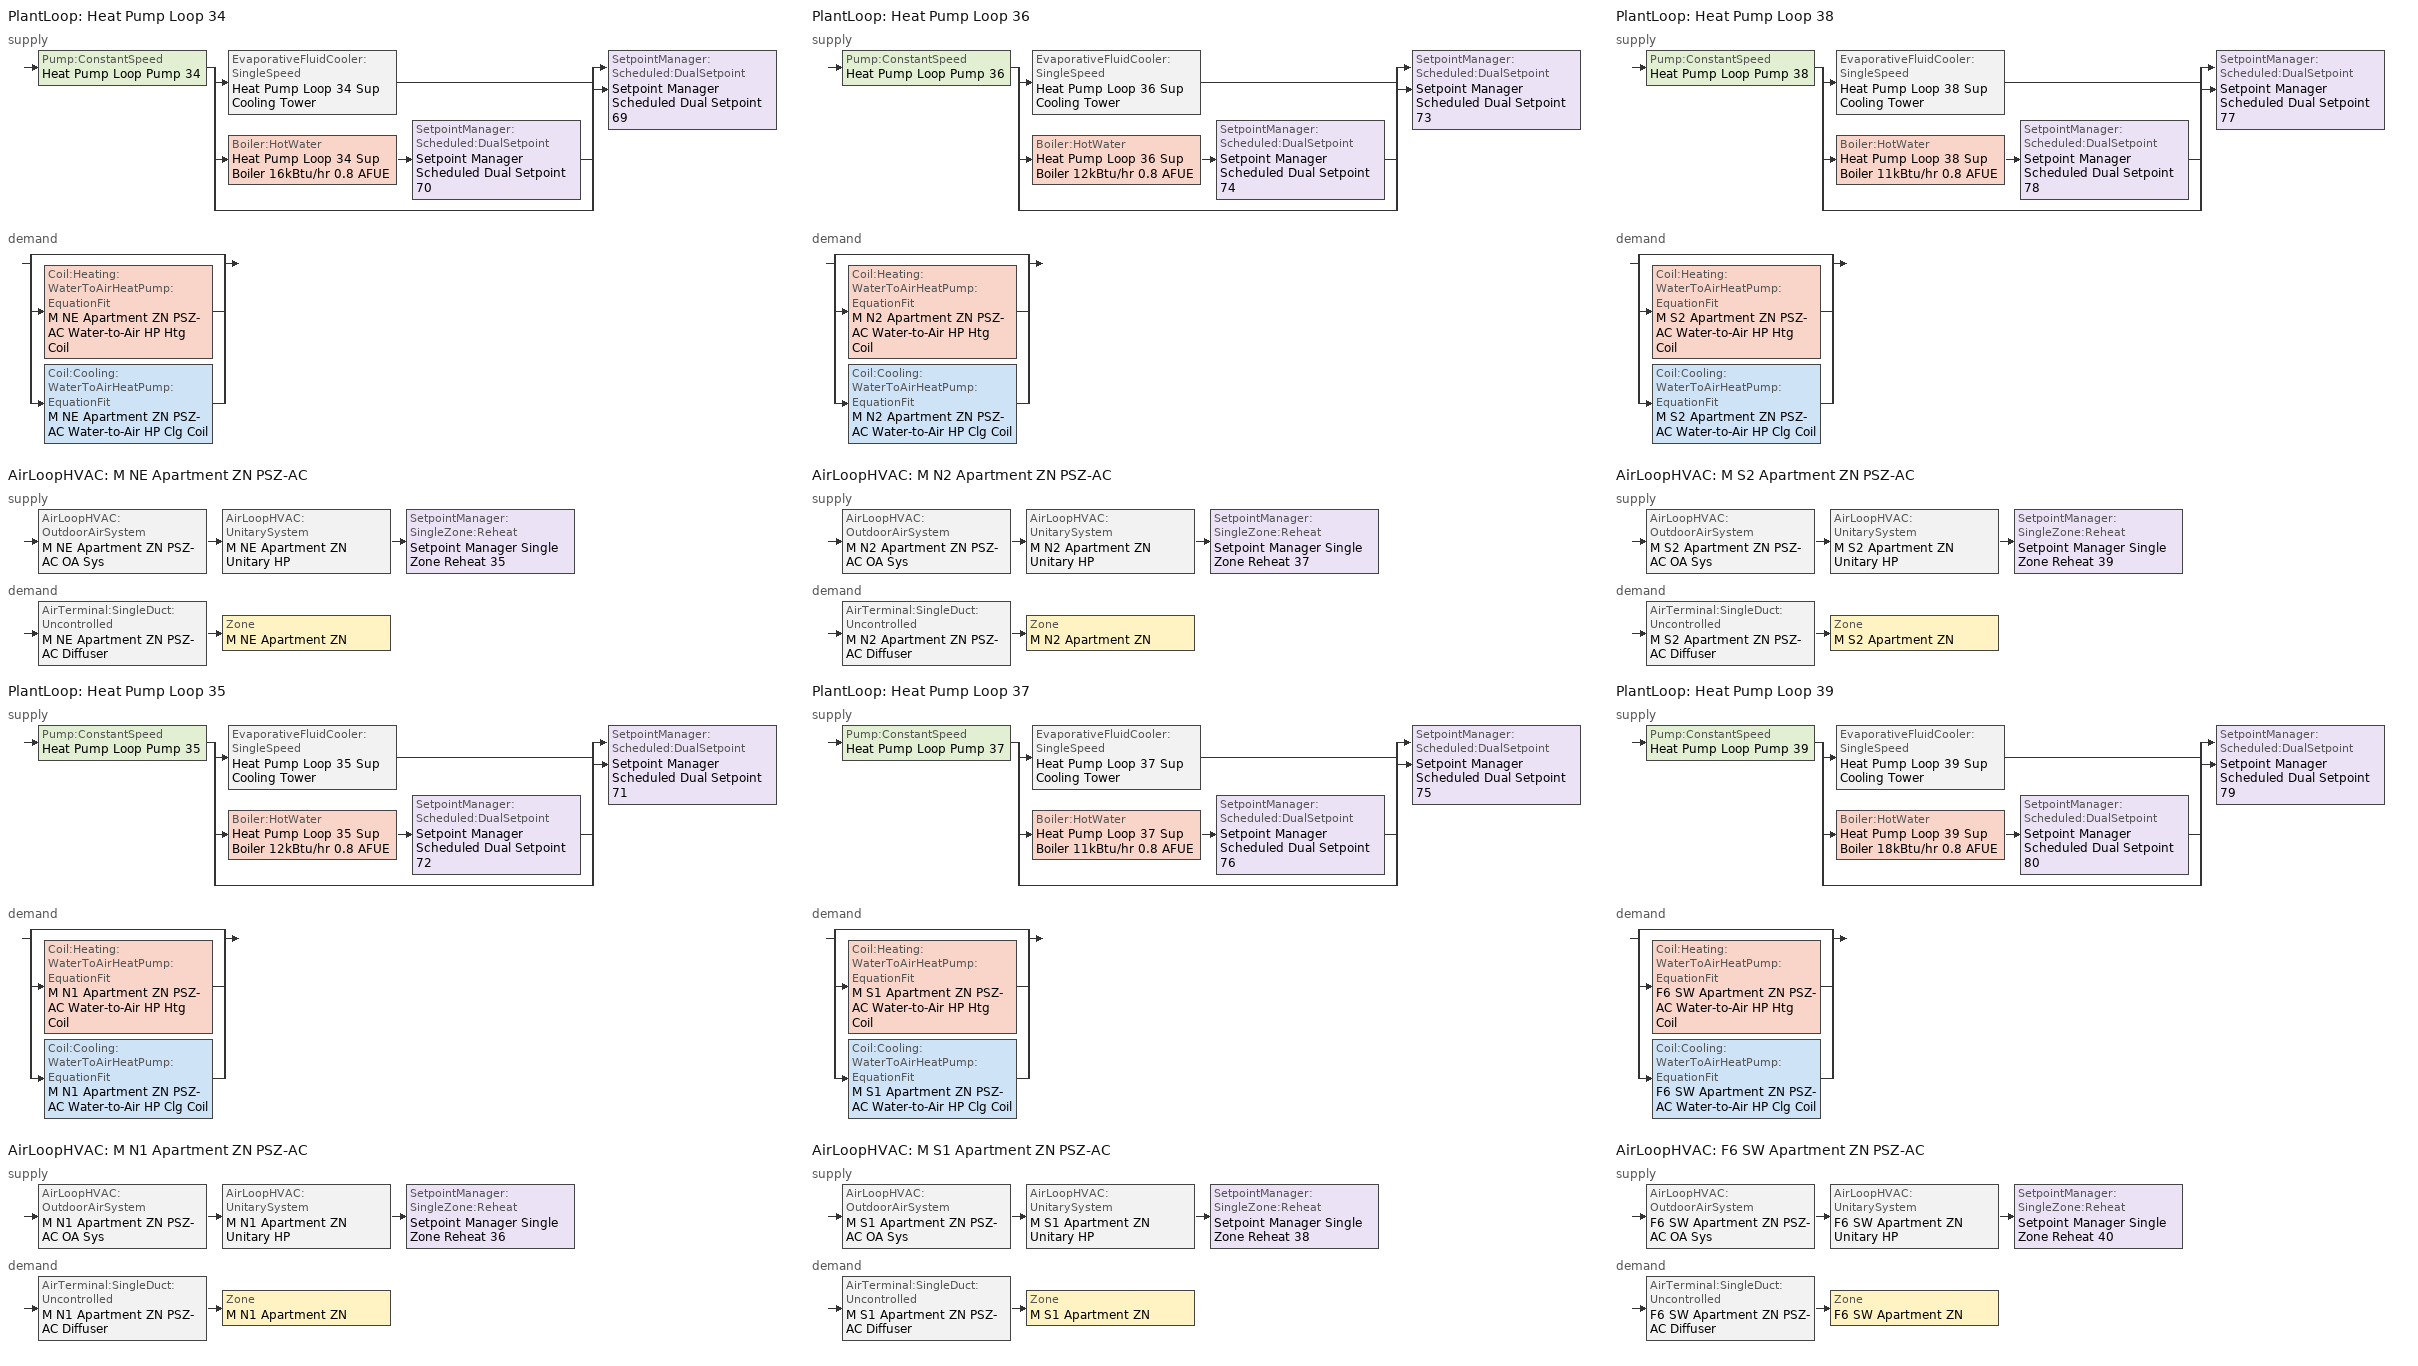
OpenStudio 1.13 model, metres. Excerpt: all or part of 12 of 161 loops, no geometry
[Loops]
PlantLoop 'Heat Pump Loop 34'
 supply: Pump:ConstantSpeed 'Heat Pump Loop Pump 34' > split
  | EvaporativeFluidCooler:SingleSpeed 'Heat Pump Loop 34 Sup Cooling Tower'
  | Boiler:HotWater 'Heat Pump Loop 34 Sup Boiler 16kBtu/hr 0.8 AFUE' > SetpointManager:Scheduled:DualSetpoint 'Setpoint Manager Scheduled Dual Setpoint 70'
  | bypass
  join > SetpointManager:Scheduled:DualSetpoint 'Setpoint Manager Scheduled Dual Setpoint 69'
 demand: split
  | bypass
  | Coil:Heating:WaterToAirHeatPump:EquationFit 'M NE Apartment ZN PSZ-AC Water-to-Air HP Htg Coil'
  | Coil:Cooling:WaterToAirHeatPump:EquationFit 'M NE Apartment ZN PSZ-AC Water-to-Air HP Clg Coil'
AirLoopHVAC 'M NE Apartment ZN PSZ-AC'
 supply: AirLoopHVAC:OutdoorAirSystem 'M NE Apartment ZN PSZ-AC OA Sys' > AirLoopHVAC:UnitarySystem 'M NE Apartment ZN Unitary HP' > SetpointManager:SingleZone:Reheat 'Setpoint Manager Single Zone Reheat 35'
 demand: AirTerminal:SingleDuct:Uncontrolled 'M NE Apartment ZN PSZ-AC Diffuser' > Zone 'M NE Apartment ZN'
PlantLoop 'Heat Pump Loop 35'
 supply: Pump:ConstantSpeed 'Heat Pump Loop Pump 35' > split
  | EvaporativeFluidCooler:SingleSpeed 'Heat Pump Loop 35 Sup Cooling Tower'
  | Boiler:HotWater 'Heat Pump Loop 35 Sup Boiler 12kBtu/hr 0.8 AFUE' > SetpointManager:Scheduled:DualSetpoint 'Setpoint Manager Scheduled Dual Setpoint 72'
  | bypass
  join > SetpointManager:Scheduled:DualSetpoint 'Setpoint Manager Scheduled Dual Setpoint 71'
 demand: split
  | bypass
  | Coil:Heating:WaterToAirHeatPump:EquationFit 'M N1 Apartment ZN PSZ-AC Water-to-Air HP Htg Coil'
  | Coil:Cooling:WaterToAirHeatPump:EquationFit 'M N1 Apartment ZN PSZ-AC Water-to-Air HP Clg Coil'
AirLoopHVAC 'M N1 Apartment ZN PSZ-AC'
 supply: AirLoopHVAC:OutdoorAirSystem 'M N1 Apartment ZN PSZ-AC OA Sys' > AirLoopHVAC:UnitarySystem 'M N1 Apartment ZN Unitary HP' > SetpointManager:SingleZone:Reheat 'Setpoint Manager Single Zone Reheat 36'
 demand: AirTerminal:SingleDuct:Uncontrolled 'M N1 Apartment ZN PSZ-AC Diffuser' > Zone 'M N1 Apartment ZN'
PlantLoop 'Heat Pump Loop 36'
 supply: Pump:ConstantSpeed 'Heat Pump Loop Pump 36' > split
  | EvaporativeFluidCooler:SingleSpeed 'Heat Pump Loop 36 Sup Cooling Tower'
  | Boiler:HotWater 'Heat Pump Loop 36 Sup Boiler 12kBtu/hr 0.8 AFUE' > SetpointManager:Scheduled:DualSetpoint 'Setpoint Manager Scheduled Dual Setpoint 74'
  | bypass
  join > SetpointManager:Scheduled:DualSetpoint 'Setpoint Manager Scheduled Dual Setpoint 73'
 demand: split
  | bypass
  | Coil:Heating:WaterToAirHeatPump:EquationFit 'M N2 Apartment ZN PSZ-AC Water-to-Air HP Htg Coil'
  | Coil:Cooling:WaterToAirHeatPump:EquationFit 'M N2 Apartment ZN PSZ-AC Water-to-Air HP Clg Coil'
AirLoopHVAC 'M N2 Apartment ZN PSZ-AC'
 supply: AirLoopHVAC:OutdoorAirSystem 'M N2 Apartment ZN PSZ-AC OA Sys' > AirLoopHVAC:UnitarySystem 'M N2 Apartment ZN Unitary HP' > SetpointManager:SingleZone:Reheat 'Setpoint Manager Single Zone Reheat 37'
 demand: AirTerminal:SingleDuct:Uncontrolled 'M N2 Apartment ZN PSZ-AC Diffuser' > Zone 'M N2 Apartment ZN'
PlantLoop 'Heat Pump Loop 37'
 supply: Pump:ConstantSpeed 'Heat Pump Loop Pump 37' > split
  | EvaporativeFluidCooler:SingleSpeed 'Heat Pump Loop 37 Sup Cooling Tower'
  | Boiler:HotWater 'Heat Pump Loop 37 Sup Boiler 11kBtu/hr 0.8 AFUE' > SetpointManager:Scheduled:DualSetpoint 'Setpoint Manager Scheduled Dual Setpoint 76'
  | bypass
  join > SetpointManager:Scheduled:DualSetpoint 'Setpoint Manager Scheduled Dual Setpoint 75'
 demand: split
  | bypass
  | Coil:Heating:WaterToAirHeatPump:EquationFit 'M S1 Apartment ZN PSZ-AC Water-to-Air HP Htg Coil'
  | Coil:Cooling:WaterToAirHeatPump:EquationFit 'M S1 Apartment ZN PSZ-AC Water-to-Air HP Clg Coil'
AirLoopHVAC 'M S1 Apartment ZN PSZ-AC'
 supply: AirLoopHVAC:OutdoorAirSystem 'M S1 Apartment ZN PSZ-AC OA Sys' > AirLoopHVAC:UnitarySystem 'M S1 Apartment ZN Unitary HP' > SetpointManager:SingleZone:Reheat 'Setpoint Manager Single Zone Reheat 38'
 demand: AirTerminal:SingleDuct:Uncontrolled 'M S1 Apartment ZN PSZ-AC Diffuser' > Zone 'M S1 Apartment ZN'
PlantLoop 'Heat Pump Loop 38'
 supply: Pump:ConstantSpeed 'Heat Pump Loop Pump 38' > split
  | EvaporativeFluidCooler:SingleSpeed 'Heat Pump Loop 38 Sup Cooling Tower'
  | Boiler:HotWater 'Heat Pump Loop 38 Sup Boiler 11kBtu/hr 0.8 AFUE' > SetpointManager:Scheduled:DualSetpoint 'Setpoint Manager Scheduled Dual Setpoint 78'
  | bypass
  join > SetpointManager:Scheduled:DualSetpoint 'Setpoint Manager Scheduled Dual Setpoint 77'
 demand: split
  | bypass
  | Coil:Heating:WaterToAirHeatPump:EquationFit 'M S2 Apartment ZN PSZ-AC Water-to-Air HP Htg Coil'
  | Coil:Cooling:WaterToAirHeatPump:EquationFit 'M S2 Apartment ZN PSZ-AC Water-to-Air HP Clg Coil'
AirLoopHVAC 'M S2 Apartment ZN PSZ-AC'
 supply: AirLoopHVAC:OutdoorAirSystem 'M S2 Apartment ZN PSZ-AC OA Sys' > AirLoopHVAC:UnitarySystem 'M S2 Apartment ZN Unitary HP' > SetpointManager:SingleZone:Reheat 'Setpoint Manager Single Zone Reheat 39'
 demand: AirTerminal:SingleDuct:Uncontrolled 'M S2 Apartment ZN PSZ-AC Diffuser' > Zone 'M S2 Apartment ZN'
PlantLoop 'Heat Pump Loop 39'
 supply: Pump:ConstantSpeed 'Heat Pump Loop Pump 39' > split
  | EvaporativeFluidCooler:SingleSpeed 'Heat Pump Loop 39 Sup Cooling Tower'
  | Boiler:HotWater 'Heat Pump Loop 39 Sup Boiler 18kBtu/hr 0.8 AFUE' > SetpointManager:Scheduled:DualSetpoint 'Setpoint Manager Scheduled Dual Setpoint 80'
  | bypass
  join > SetpointManager:Scheduled:DualSetpoint 'Setpoint Manager Scheduled Dual Setpoint 79'
 demand: split
  | bypass
  | Coil:Heating:WaterToAirHeatPump:EquationFit 'F6 SW Apartment ZN PSZ-AC Water-to-Air HP Htg Coil'
  | Coil:Cooling:WaterToAirHeatPump:EquationFit 'F6 SW Apartment ZN PSZ-AC Water-to-Air HP Clg Coil'
AirLoopHVAC 'F6 SW Apartment ZN PSZ-AC'
 supply: AirLoopHVAC:OutdoorAirSystem 'F6 SW Apartment ZN PSZ-AC OA Sys' > AirLoopHVAC:UnitarySystem 'F6 SW Apartment ZN Unitary HP' > SetpointManager:SingleZone:Reheat 'Setpoint Manager Single Zone Reheat 40'
 demand: AirTerminal:SingleDuct:Uncontrolled 'F6 SW Apartment ZN PSZ-AC Diffuser' > Zone 'F6 SW Apartment ZN'
[EvaporativeFluidCooler:SingleSpeed] Design Air Flow Rate {m3/s}=autosize; Fan Power at Design Air Flow Rate {W}=autosize; Design Spray Water Flow Rate {m3/s}=0.002208; Performance Input Method=UFactorTimesAreaAndDesignWaterFlowRate; U-factor Times Area Value at Design Air Flow Rate {W/K}=autosize; Design Water Flow Rate {m3/s}=autosize; Capacity Control=FanCycling; Sizing Factor=1; Evaporation Loss Mode=SaturatedExit; Drift Loss Percent {percent}=0.008; Blowdown Calculation Mode=ConcentrationRatio; Blowdown Concentration Ratio=3
Heat Pump Loop 34 Sup Cooling Tower; Heat Pump Loop 35 Sup Cooling Tower; Heat Pump Loop 36 Sup Cooling Tower; Heat Pump Loop 37 Sup Cooling Tower; Heat Pump Loop 38 Sup Cooling Tower; Heat Pump Loop 39 Sup Cooling Tower
[Sizing:Zone] Zone Cooling Design Supply Air Temperature Input Method=SupplyAirTemperature; Zone Cooling Design Supply Air Temperature {C}=12.8; Zone Cooling Design Supply Air Temperature Difference {deltaC}=11.11; Zone Heating Design Supply Air Temperature Input Method=SupplyAirTemperature; Zone Heating Design Supply Air Temperature {C}=40; Zone Heating Design Supply Air Temperature Difference {deltaC}=11.11; Zone Cooling Design Supply Air Humidity Ratio {kg-H2O/kg-air}=0.0085; Zone Heating Design Supply Air Humidity Ratio {kg-H2O/kg-air}=0.008; Cooling Design Air Flow Method=DesignDay; Heating Design Air Flow Method=DesignDay; Account for Dedicated Outdoor Air System=No; Dedicated Outdoor Air System Control Strategy=NeutralSupplyAir; Dedicated Outdoor Air Low Setpoint Temperature for Design {C}=autosize; Dedicated Outdoor Air High Setpoint Temperature for Design {C}=autosize
M S2 Apartment ZN; M N2 Apartment ZN; F6 SW Apartment ZN; M NE Apartment ZN; M N1 Apartment ZN; M S1 Apartment ZN
[Zone equipment]
M S2 Apartment ZN: M S2 Apartment ZN PSZ-AC Diffuser
M N2 Apartment ZN: M N2 Apartment ZN PSZ-AC Diffuser
F6 SW Apartment ZN: F6 SW Apartment ZN PSZ-AC Diffuser
M NE Apartment ZN: M NE Apartment ZN PSZ-AC Diffuser
M N1 Apartment ZN: M N1 Apartment ZN PSZ-AC Diffuser
M S1 Apartment ZN: M S1 Apartment ZN PSZ-AC Diffuser
[PlantLoop] Fluid Type=Water; Maximum Loop Temperature {C}=80; Minimum Loop Temperature {C}=5; Plant Loop Volume {m3}=Autocalculate; Load Distribution Scheme=Optimal
Heat Pump Loop 34; Heat Pump Loop 35; Heat Pump Loop 36; Heat Pump Loop 37; Heat Pump Loop 38; Heat Pump Loop 39
[Sizing:Plant] Loop Type=Heating; Design Loop Exit Temperature {C}=39; Loop Design Temperature Difference {deltaC}=11; Sizing Option=NonCoincident; Zone Timesteps in Averaging Window=1; Coincident Sizing Factor Mode=None
Heat Pump Loop 34; Heat Pump Loop 35; Heat Pump Loop 36; Heat Pump Loop 37; Heat Pump Loop 38; Heat Pump Loop 39
[SetpointManager:Scheduled:DualSetpoint]
Name | High Setpoint Schedule | Low Setpoint Schedule
Setpoint Manager Scheduled Dual Setpoint 69; Setpoint Manager Scheduled Dual Setpoint 70 | Heat Pump Loop High Temp - 65F 34 | Heat Pump Loop Low Temp - 41F 34
Setpoint Manager Scheduled Dual Setpoint 71; Setpoint Manager Scheduled Dual Setpoint 72 | Heat Pump Loop High Temp - 65F 35 | Heat Pump Loop Low Temp - 41F 35
Setpoint Manager Scheduled Dual Setpoint 73; Setpoint Manager Scheduled Dual Setpoint 74 | Heat Pump Loop High Temp - 65F 36 | Heat Pump Loop Low Temp - 41F 36
Setpoint Manager Scheduled Dual Setpoint 75; Setpoint Manager Scheduled Dual Setpoint 76 | Heat Pump Loop High Temp - 65F 37 | Heat Pump Loop Low Temp - 41F 37
Setpoint Manager Scheduled Dual Setpoint 77; Setpoint Manager Scheduled Dual Setpoint 78 | Heat Pump Loop High Temp - 65F 38 | Heat Pump Loop Low Temp - 41F 38
Setpoint Manager Scheduled Dual Setpoint 79; Setpoint Manager Scheduled Dual Setpoint 80 | Heat Pump Loop High Temp - 65F 39 | Heat Pump Loop Low Temp - 41F 39
[Pump:ConstantSpeed] Rated Flow Rate {m3/s}=autosize; Rated Pump Head {Pa}=179344; Rated Power Consumption {W}=autosize; Motor Efficiency=0.855; Fraction of Motor Inefficiencies to Fluid Stream=0; Pump Control Type=Intermittent
Heat Pump Loop Pump 34; Heat Pump Loop Pump 35; Heat Pump Loop Pump 36; Heat Pump Loop Pump 37; Heat Pump Loop Pump 38; Heat Pump Loop Pump 39
[Boiler:HotWater] Nominal Thermal Efficiency=0.8; Design Water Outlet Temperature {C}=30; Minimum Part Load Ratio=0; Maximum Part Load Ratio=1.2; Optimum Part Load Ratio=1; Water Outlet Upper Temperature Limit {C}=99; Boiler Flow Mode=ConstantFlow; Parasitic Electric Load {W}=0; Sizing Factor=1
Name | Normalized Boiler Efficiency Curve
Heat Pump Loop 34 Sup Boiler 16kBtu/hr 0.8 AFUE | Boiler with No Minimum Turndown 27
Heat Pump Loop 35 Sup Boiler 12kBtu/hr 0.8 AFUE | Boiler with No Minimum Turndown 28
Heat Pump Loop 36 Sup Boiler 12kBtu/hr 0.8 AFUE | Boiler with No Minimum Turndown 29
Heat Pump Loop 37 Sup Boiler 11kBtu/hr 0.8 AFUE | Boiler with No Minimum Turndown 30
Heat Pump Loop 38 Sup Boiler 11kBtu/hr 0.8 AFUE | Boiler with No Minimum Turndown 31
Heat Pump Loop 39 Sup Boiler 18kBtu/hr 0.8 AFUE | Boiler with No Minimum Turndown 32
[AirLoopHVAC] Availability Schedule=Always On Discrete; Design Supply Air Flow Rate {m3/s}=AutoSize
Name | Availability Manager
M NE Apartment ZN PSZ-AC | Availability Manager Night Cycle 35
M N1 Apartment ZN PSZ-AC | Availability Manager Night Cycle 36
M N2 Apartment ZN PSZ-AC | Availability Manager Night Cycle 37
M S1 Apartment ZN PSZ-AC | Availability Manager Night Cycle 38
M S2 Apartment ZN PSZ-AC | Availability Manager Night Cycle 39
F6 SW Apartment ZN PSZ-AC | Availability Manager Night Cycle 40
[Sizing:System] Type of Load to Size On=Sensible; Design Outdoor Air Flow Rate {m3/s}=Autosize; Minimum System Air Flow Ratio=1; Preheat Design Temperature {C}=7; Preheat Design Humidity Ratio {kg-H2O/kg-Air}=0.008; Precool Design Temperature {C}=12.8; Precool Design Humidity Ratio {kg-H2O/kg-Air}=0.008; Central Cooling Design Supply Air Temperature {C}=12.8; Central Heating Design Supply Air Temperature {C}=40; Sizing Option=Coincident; 100% Outdoor Air in Cooling=No; 100% Outdoor Air in Heating=No; Central Cooling Design Supply Air Humidity Ratio {kg-H2O/kg-Air}=0.0085; Central Heating Design Supply Air Humidity Ratio {kg-H2O/kg-Air}=0.008; Cooling Design Air Flow Method=DesignDay; Cooling Design Air Flow Rate {m3/s}=0; Heating Design Air Flow Method=DesignDay; Heating Design Air Flow Rate {m3/s}=0; System Outdoor Air Method=ZoneSum; Zone Maximum Outdoor Air Fraction=1; Cooling Supply Air Flow Rate Per Floor Area {m3/s-m2}=0.00996765; Cooling Fraction of Autosized Cooling Supply Air Flow Rate=1; Cooling Supply Air Flow Rate Per Unit Cooling Capacity {m3/s-W}=3.94755e-05; Heating Supply Air Flow Rate Per Floor Area {m3/s-m2}=0.00996765; Heating Fraction of Autosized Heating Supply Air Flow Rate=1; Heating Fraction of Autosized Cooling Supply Air Flow Rate=1; Heating Supply Air Flow Rate Per Unit Heating Capacity {m3/s-W}=3.15882e-05; Cooling Design Capacity Method=CoolingDesignCapacity; Cooling Design Capacity {W}=autosize; Cooling Design Capacity Per Floor Area {W/m2}=234.7; Fraction of Autosized Cooling Design Capacity=1; Heating Design Capacity Method=HeatingDesignCapacity; Heating Design Capacity {W}=autosize; Heating Design Capacity Per Floor Area {W/m2}=157; Fraction of Autosized Heating Design Capacity=1; Central Cooling Capacity Control Method=OnOff
M NE Apartment ZN PSZ-AC; M N1 Apartment ZN PSZ-AC; M N2 Apartment ZN PSZ-AC; M S1 Apartment ZN PSZ-AC; M S2 Apartment ZN PSZ-AC; F6 SW Apartment ZN PSZ-AC
[SetpointManager:SingleZone:Reheat] Minimum Supply Air Temperature {C}=-99; Maximum Supply Air Temperature {C}=50
Name | Control Zone
Setpoint Manager Single Zone Reheat 35 | M NE Apartment ZN
Setpoint Manager Single Zone Reheat 36 | M N1 Apartment ZN
Setpoint Manager Single Zone Reheat 37 | M N2 Apartment ZN
Setpoint Manager Single Zone Reheat 38 | M S1 Apartment ZN
Setpoint Manager Single Zone Reheat 39 | M S2 Apartment ZN
Setpoint Manager Single Zone Reheat 40 | F6 SW Apartment ZN
[Fan:OnOff] Availability Schedule=Always On; Fan Efficiency=0.53625; Pressure Rise {Pa}=622.722; Maximum Flow Rate {m3/s}=autosize; Motor Efficiency=0.825; Motor In Airstream Fraction=1
Name | Fan Power Ratio Function of Speed Ratio Curve | Fan Efficiency Ratio Function of Speed Ratio Curve
M NE Apartment ZN PSZ-AC Fan | Fan On Off Power Curve 34 | Fan On Off Efficiency Curve 34
M N1 Apartment ZN PSZ-AC Fan | Fan On Off Power Curve 35 | Fan On Off Efficiency Curve 35
M N2 Apartment ZN PSZ-AC Fan | Fan On Off Power Curve 36 | Fan On Off Efficiency Curve 36
M S1 Apartment ZN PSZ-AC Fan | Fan On Off Power Curve 37 | Fan On Off Efficiency Curve 37
M S2 Apartment ZN PSZ-AC Fan | Fan On Off Power Curve 38 | Fan On Off Efficiency Curve 38
F6 SW Apartment ZN PSZ-AC Fan | Fan On Off Power Curve 39 | Fan On Off Efficiency Curve 39
[Coil:Heating:WaterToAirHeatPump:EquationFit] Rated Heating Coefficient of Performance {W/W}=4.2; Heating Capacity Coefficient 1=0.237847; Heating Capacity Coefficient 2=-3.35824; Heating Capacity Coefficient 3=3.8064; Heating Capacity Coefficient 4=0.1792; Heating Capacity Coefficient 5=0.128607; Heating Power Consumption Coefficient 1=-3.79176; Heating Power Consumption Coefficient 2=3.38799; Heating Power Consumption Coefficient 3=1.50226; Heating Power Consumption Coefficient 4=-0.177654; Heating Power Consumption Coefficient 5=-0.10308
M NE Apartment ZN PSZ-AC Water-to-Air HP Htg Coil; M N1 Apartment ZN PSZ-AC Water-to-Air HP Htg Coil; M N2 Apartment ZN PSZ-AC Water-to-Air HP Htg Coil; M S1 Apartment ZN PSZ-AC Water-to-Air HP Htg Coil; M S2 Apartment ZN PSZ-AC Water-to-Air HP Htg Coil; F6 SW Apartment ZN PSZ-AC Water-to-Air HP Htg Coil
[Coil:Heating:Electric] Availability Schedule=Always On Discrete
M NE Apartment ZN PSZ-AC Electric Backup Htg Coil; M N1 Apartment ZN PSZ-AC Electric Backup Htg Coil; M N2 Apartment ZN PSZ-AC Electric Backup Htg Coil; M S1 Apartment ZN PSZ-AC Electric Backup Htg Coil; M S2 Apartment ZN PSZ-AC Electric Backup Htg Coil; F6 SW Apartment ZN PSZ-AC Electric Backup Htg Coil
[Coil:Cooling:WaterToAirHeatPump:EquationFit] Rated Cooling Coefficient of Performance {W/W}=3.4; Total Cooling Capacity Coefficient 1=-4.30267; Total Cooling Capacity Coefficient 2=7.18537; Total Cooling Capacity Coefficient 3=-2.23947; Total Cooling Capacity Coefficient 4=0.139996; Total Cooling Capacity Coefficient 5=0.10266; Sensible Cooling Capacity Coefficient 1=6.00194; Sensible Cooling Capacity Coefficient 2=22.6301; Sensible Cooling Capacity Coefficient 3=-26.7961; Sensible Cooling Capacity Coefficient 4=-1.72375; Sensible Cooling Capacity Coefficient 5=0.490645; Sensible Cooling Capacity Coefficient 6=0.0693119; Cooling Power Consumption Coefficient 1=-5.67776; Cooling Power Consumption Coefficient 2=0.438988; Cooling Power Consumption Coefficient 3=5.84528; Cooling Power Consumption Coefficient 4=0.141606; Cooling Power Consumption Coefficient 5=-0.168728
M NE Apartment ZN PSZ-AC Water-to-Air HP Clg Coil; M N1 Apartment ZN PSZ-AC Water-to-Air HP Clg Coil; M N2 Apartment ZN PSZ-AC Water-to-Air HP Clg Coil; M S1 Apartment ZN PSZ-AC Water-to-Air HP Clg Coil; M S2 Apartment ZN PSZ-AC Water-to-Air HP Clg Coil; F6 SW Apartment ZN PSZ-AC Water-to-Air HP Clg Coil
[Controller:OutdoorAir] Minimum Outdoor Air Flow Rate {m3/s}=Autosize; Maximum Outdoor Air Flow Rate {m3/s}=Autosize; Economizer Control Type=NoEconomizer; Economizer Control Action Type=ModulateFlow; Economizer Maximum Limit Dry-Bulb Temperature {C}=28; Economizer Maximum Limit Enthalpy {J/kg}=64000; Economizer Minimum Limit Dry-Bulb Temperature {C}=-100; Lockout Type=NoLockout; Minimum Limit Type=FixedMinimum; Minimum Outdoor Air Schedule=Always On Discrete; High Humidity Control=No; Heat Recovery Bypass Control Type=BypassWhenOAFlowGreaterThanMinimum
Name | Controller Mechanical Ventilation
M NE Apartment ZN PSZ-AC OA Sys Controller | Controller Mechanical Ventilation 35
M N1 Apartment ZN PSZ-AC OA Sys Controller | Controller Mechanical Ventilation 36
M N2 Apartment ZN PSZ-AC OA Sys Controller | Controller Mechanical Ventilation 37
M S1 Apartment ZN PSZ-AC OA Sys Controller | Controller Mechanical Ventilation 38
M S2 Apartment ZN PSZ-AC OA Sys Controller | Controller Mechanical Ventilation 39
F6 SW Apartment ZN PSZ-AC OA Sys Controller | Controller Mechanical Ventilation 40
[Controller:MechanicalVentilation] Availability Schedule=Always On Discrete; System Outdoor Air Method=ZoneSum
Controller Mechanical Ventilation 35; Controller Mechanical Ventilation 36; Controller Mechanical Ventilation 37; Controller Mechanical Ventilation 38; Controller Mechanical Ventilation 39; Controller Mechanical Ventilation 40
[AirLoopHVAC:OutdoorAirSystem]
Name | Controller
M NE Apartment ZN PSZ-AC OA Sys | M NE Apartment ZN PSZ-AC OA Sys Controller
M N1 Apartment ZN PSZ-AC OA Sys | M N1 Apartment ZN PSZ-AC OA Sys Controller
M N2 Apartment ZN PSZ-AC OA Sys | M N2 Apartment ZN PSZ-AC OA Sys Controller
M S1 Apartment ZN PSZ-AC OA Sys | M S1 Apartment ZN PSZ-AC OA Sys Controller
M S2 Apartment ZN PSZ-AC OA Sys | M S2 Apartment ZN PSZ-AC OA Sys Controller
F6 SW Apartment ZN PSZ-AC OA Sys | F6 SW Apartment ZN PSZ-AC OA Sys Controller
[AirLoopHVAC:UnitarySystem] Control Type=Load; Dehumidification Control Type=None; Fan Placement=BlowThrough; Supply Air Fan Operating Mode Schedule=Always On Discrete; DX Heating Coil Sizing Ratio=1; Use DOAS DX Cooling Coil=No; DOAS DX Cooling Coil Leaving Minimum Air Temperature {C}=2; Latent Load Control=SensibleOnlyLoadControl; Supply Air Flow Rate Method During Cooling Operation=SupplyAirFlowRate; Supply Air Flow Rate During Cooling Operation {m3/s}=autosize; Supply Air Flow Rate Method During Heating Operation=SupplyAirFlowRate; Supply Air Flow Rate During Heating Operation {m3/s}=autosize; Supply Air Flow Rate Method When No Cooling or Heating is Required=SupplyAirFlowRate; Supply Air Flow Rate When No Cooling or Heating is Required {m3/s}=autosize; Maximum Supply Air Temperature {C}=50; Maximum Outdoor Dry-Bulb Temperature for Supplemental Heater Operation {C}=21; Maximum Cycling Rate {cycles/hr}=2.5; Heat Pump Time Constant {s}=60; Fraction of On-Cycle Power Use=0.01; Heat Pump Fan Delay Time {s}=60; Ancilliary On-Cycle Electric Power {W}=0; Ancilliary Off-Cycle Electric Power {W}=0
Name | Controlling Zone or Thermostat Location | Supply Fan | Heating Coil | Cooling Coil | Supplemental Heating Coil
M NE Apartment ZN Unitary HP | M NE Apartment ZN | M NE Apartment ZN PSZ-AC Fan | M NE Apartment ZN PSZ-AC Water-to-Air HP Htg Coil | M NE Apartment ZN PSZ-AC Water-to-Air HP Clg Coil | M NE Apartment ZN PSZ-AC Electric Backup Htg Coil
M N1 Apartment ZN Unitary HP | M N1 Apartment ZN | M N1 Apartment ZN PSZ-AC Fan | M N1 Apartment ZN PSZ-AC Water-to-Air HP Htg Coil | M N1 Apartment ZN PSZ-AC Water-to-Air HP Clg Coil | M N1 Apartment ZN PSZ-AC Electric Backup Htg Coil
M N2 Apartment ZN Unitary HP | M N2 Apartment ZN | M N2 Apartment ZN PSZ-AC Fan | M N2 Apartment ZN PSZ-AC Water-to-Air HP Htg Coil | M N2 Apartment ZN PSZ-AC Water-to-Air HP Clg Coil | M N2 Apartment ZN PSZ-AC Electric Backup Htg Coil
M S1 Apartment ZN Unitary HP | M S1 Apartment ZN | M S1 Apartment ZN PSZ-AC Fan | M S1 Apartment ZN PSZ-AC Water-to-Air HP Htg Coil | M S1 Apartment ZN PSZ-AC Water-to-Air HP Clg Coil | M S1 Apartment ZN PSZ-AC Electric Backup Htg Coil
M S2 Apartment ZN Unitary HP | M S2 Apartment ZN | M S2 Apartment ZN PSZ-AC Fan | M S2 Apartment ZN PSZ-AC Water-to-Air HP Htg Coil | M S2 Apartment ZN PSZ-AC Water-to-Air HP Clg Coil | M S2 Apartment ZN PSZ-AC Electric Backup Htg Coil
F6 SW Apartment ZN Unitary HP | F6 SW Apartment ZN | F6 SW Apartment ZN PSZ-AC Fan | F6 SW Apartment ZN PSZ-AC Water-to-Air HP Htg Coil | F6 SW Apartment ZN PSZ-AC Water-to-Air HP Clg Coil | F6 SW Apartment ZN PSZ-AC Electric Backup Htg Coil
[AvailabilityManager:NightCycle] Control Type=CycleOnAny; Thermostat Tolerance {deltaC}=1; Cycling Run Time {s}=3600
Availability Manager Night Cycle 35; Availability Manager Night Cycle 36; Availability Manager Night Cycle 37; Availability Manager Night Cycle 38; Availability Manager Night Cycle 39; Availability Manager Night Cycle 40
[AirTerminal:SingleDuct:Uncontrolled] Availability Schedule=Always On Discrete; Maximum Air Flow Rate {m3/s}=AutoSize
M NE Apartment ZN PSZ-AC Diffuser; M N1 Apartment ZN PSZ-AC Diffuser; M N2 Apartment ZN PSZ-AC Diffuser; M S1 Apartment ZN PSZ-AC Diffuser; M S2 Apartment ZN PSZ-AC Diffuser; F6 SW Apartment ZN PSZ-AC Diffuser
[Schedule:Ruleset]
Name | Default Day Schedule
Always On | Always On Default
Heat Pump Loop High Temp - 65F 34 | Heat Pump Loop High Temp - 65F Default 34
Heat Pump Loop Low Temp - 41F 34 | Heat Pump Loop Low Temp - 41F Default 34
Heat Pump Loop High Temp - 65F 35 | Heat Pump Loop High Temp - 65F Default 35
Heat Pump Loop Low Temp - 41F 35 | Heat Pump Loop Low Temp - 41F Default 35
Heat Pump Loop High Temp - 65F 36 | Heat Pump Loop High Temp - 65F Default 36
Heat Pump Loop Low Temp - 41F 36 | Heat Pump Loop Low Temp - 41F Default 36
Heat Pump Loop High Temp - 65F 37 | Heat Pump Loop High Temp - 65F Default 37
Heat Pump Loop Low Temp - 41F 37 | Heat Pump Loop Low Temp - 41F Default 37
Heat Pump Loop High Temp - 65F 38 | Heat Pump Loop High Temp - 65F Default 38
Heat Pump Loop Low Temp - 41F 38 | Heat Pump Loop Low Temp - 41F Default 38
Heat Pump Loop High Temp - 65F 39 | Heat Pump Loop High Temp - 65F Default 39
Heat Pump Loop Low Temp - 41F 39 | Heat Pump Loop Low Temp - 41F Default 39
[Schedule:Day]
Always On Default: 24, 0, 1
Heat Pump Loop High Temp - 65F Default 34; Heat Pump Loop High Temp - 65F Default 35; Heat Pump Loop High Temp - 65F Default 36; Heat Pump Loop High Temp - 65F Default 37; Heat Pump Loop High Temp - 65F Default 38; Heat Pump Loop High Temp - 65F Default 39: 24, 0, 18.3333
Heat Pump Loop Low Temp - 41F Default 34; Heat Pump Loop Low Temp - 41F Default 35; Heat Pump Loop Low Temp - 41F Default 36; Heat Pump Loop Low Temp - 41F Default 37; Heat Pump Loop Low Temp - 41F Default 38; Heat Pump Loop Low Temp - 41F Default 39: 24, 0, 5
[Schedule:Constant]
Always On Discrete: Value=1
[Curve:Exponent] Coefficient1 Constant=1; Coefficient2 Constant=0; Coefficient3 Constant=0; Minimum Value of x=0; Maximum Value of x=1
Fan On Off Power Curve 34; Fan On Off Power Curve 35; Fan On Off Power Curve 36; Fan On Off Power Curve 37; Fan On Off Power Curve 38; Fan On Off Power Curve 39
[Curve:Cubic] Minimum Value of x=0
Name | Coefficient1 Constant | Coefficient2 x | Coefficient3 x**2 | Coefficient4 x**3 | Maximum Value of x
Fan On Off Efficiency Curve 34; Fan On Off Efficiency Curve 35; Fan On Off Efficiency Curve 36; Fan On Off Efficiency Curve 37; Fan On Off Efficiency Curve 38; Fan On Off Efficiency Curve 39 | 1 | 0 | 0 | 0 | 1
Boiler with No Minimum Turndown 27; Boiler with No Minimum Turndown 28; Boiler with No Minimum Turndown 29; Boiler with No Minimum Turndown 30; Boiler with No Minimum Turndown 31; Boiler with No Minimum Turndown 32 | 0.7463 | 1.3196 | -2.2154 | 1.1674 | 1.3
